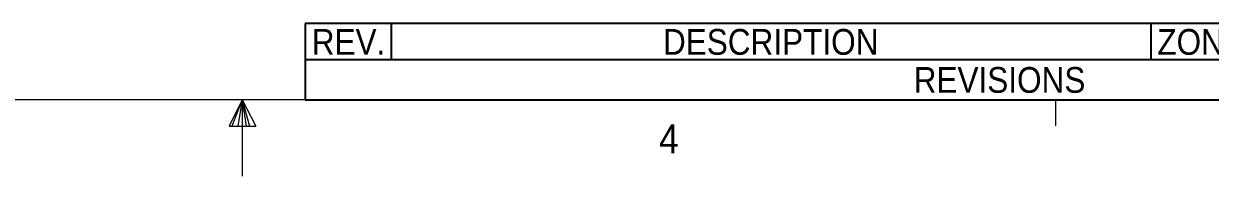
# Model space of a CAD drawing. Header units: inches. Extents: x 0.3 to 21.8, y 0.2 to 16.9.
# Drawn here: x 10.318 to 14.147, y 0.163 to 0.657 of the extents above; entities that cross this region are included whole.
import ezdxf

# ---------------------------------------------------------------- set-up
doc = ezdxf.new("R2010")
doc.units = ezdxf.units.IN
doc.header["$MEASUREMENT"] = 0
doc.linetypes.add('SLD-Solid', pattern=[0])
doc.layers.add('SLD-0', color=7, linetype='SLD-Solid')
doc.styles.add('SLDTEXTSTYLE1', font='GOTHIC.TTF', dxfattribs={"width": 0.913})

# ---------------------------------------------------------------- blocks, each defined once
blk = doc.blocks.new('SW_TABLEANNOTATION_1')
at = {"layer": 'SLD-0', "color": 0}
for p, q in [((0, 0), (0, -0.2461)), ((4.4719, 0), (0, 0)), ((4.4719, -0.2461), (4.4719, 0)), ((0.2775, 0), (0.2775, -0.1164)), ((2.7288, 0), (2.7288, -0.1164)), ((3.0624, 0), (3.0624, -0.1164)), ((3.4352, 0), (3.4352, -0.1164)), ((3.8628, 0), (3.8628, -0.1164)), ((0, -0.1164), (4.4719, -0.1164)), ((0, -0.2461), (4.4719, -0.2461))]:
    blk.add_line(p, q, dxfattribs=at)
at = {"layer": 'SLD-0', "color": 0, "attachment_point": 1, "style": 'SLDTEXTSTYLE1'}
for s, insert, char_height in [('REV.', (0.0209, -0.0173), 0.08333), ('DESCRIPTION', (1.1543, -0.0173), 0.083333), ('ZONE', (2.7497, -0.0173), 0.08333), ('BY', (3.1841, -0.0173), 0.08333), ("APPR'D", (3.4561, -0.0173), 0.08333), ('DATE', (4.0314, -0.0173), 0.08333), ('REVISIONS', (1.9634, -0.1403), 0.08333)]:
    blk.add_mtext(s, dxfattribs=dict(at, insert=insert, char_height=char_height))

msp = doc.modelspace()

# ---------------------------------------------------------------- linework, layer by layer
at = {"color": 7, "linetype": 'SLD-Solid', "lineweight": 0}
for p, q in [((21.5229, 0.4106), (0.5229, 0.4106)), ((11.0229, 0.4106), (10.9809, 0.325)), ((11.0229, 0.4106), (10.9891, 0.325)), ((11.0229, 0.4106), (11.0086, 0.325)), ((11.0229, 0.4106), (11.0229, 0.1629)), ((11.0229, 0.4106), (11.067, 0.325)), ((11.0229, 0.4106), (11.046, 0.325)), ((11.0229, 0.4106), (11.0358, 0.325)), ((13.6479, 0.4106), (13.6479, 0.3258)), ((10.9809, 0.325), (11.067, 0.325))]:
    msp.add_line(p, q, dxfattribs=at)

# ---------------------------------------------------------------- block references
at = {"layer": 'SLD-0'}
msp.add_blockref('SW_TABLEANNOTATION_1', (11.2264, 0.6567), dxfattribs=at)

# ---------------------------------------------------------------- texts
at = {"color": 7, "linetype": 'Continuous', "lineweight": 0, "insert": (12.368, 0.3309), "char_height": 0.0937, "attachment_point": 1, "style": 'SLDTEXTSTYLE1'}
msp.add_mtext('4', dxfattribs=at)

doc.saveas('drawing.dxf')
